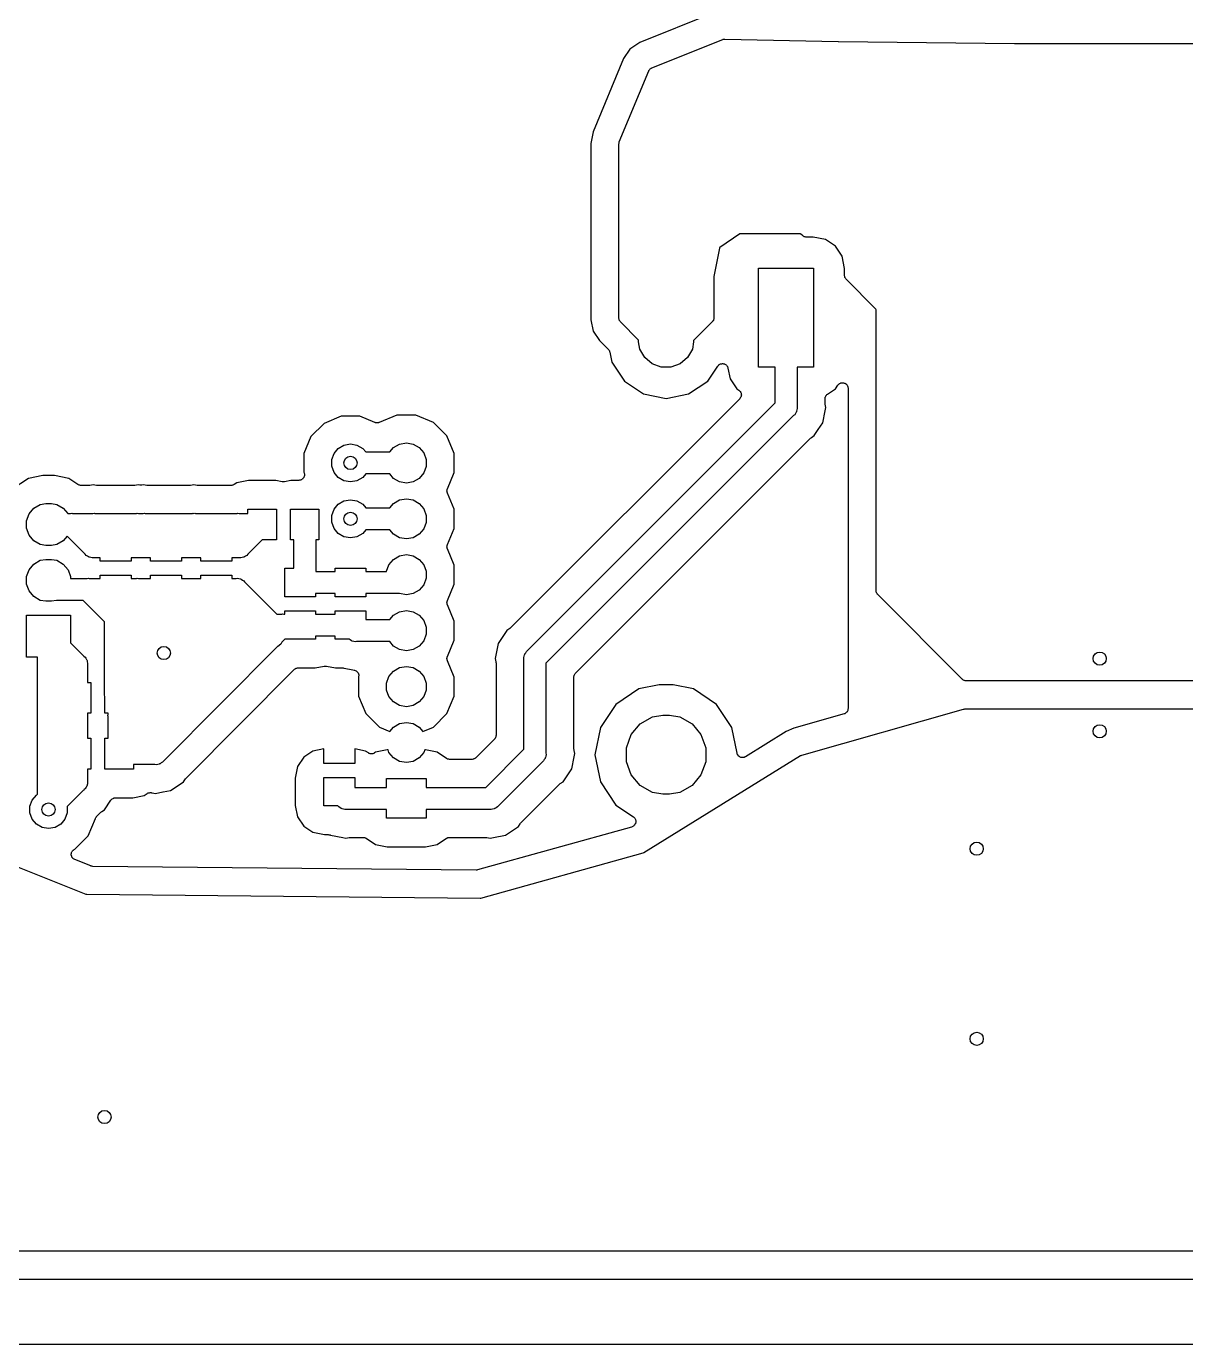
# Model space of a CAD drawing. Extents: x 50 to 248, y -151 to -36.
# Drawn here: x 142.5 to 195.2, y -151.3 to -91.4 of the extents above; entities that cross this region are included whole.
import ezdxf

# ---------------------------------------------------------------- set-up
doc = ezdxf.new("R2010")
doc.units = 0
doc.header["$MEASUREMENT"] = 0
doc.layers.add('BLACK', color=7, linetype='CONTINUOUS')

msp = doc.modelspace()

# ---------------------------------------------------------------- linework, layer by layer
at = {"layer": 'BLACK', "linetype": 'CONTINUOUS'}
for p, q in [((173.691, -90.8237), (170.366, -92.1566)), ((170.366, -92.1566), (169.92, -92.4511)), ((170.914, -93.3052), (174.139, -92.0123)), ((174.139, -92.0123), (174.146, -92.0108)), ((174.146, -92.0108), (174.152, -92.0074)), ((174.152, -92.0074), (174.189, -92.0018)), ((174.189, -92.0018), (174.225, -91.9941)), ((174.225, -91.9941), (174.232, -91.9951)), ((174.232, -91.9951), (174.239, -91.9941)), ((174.239, -91.9941), (179.388, -92.1111)), ((179.388, -92.1111), (179.39, -92.1111)), ((179.39, -92.1111), (187.387, -92.202)), ((187.387, -92.202), (187.389, -92.202)), ((187.389, -92.202), (245.069, -92.202)), ((169.92, -92.4511), (169.632, -92.8821)), ((169.632, -92.8821), (168.254, -96.2085)), ((170.781, -93.4331), (170.785, -93.4211)), ((170.785, -93.4211), (170.804, -93.3962)), ((170.804, -93.3962), (170.821, -93.3694)), ((170.821, -93.3694), (170.831, -93.3617)), ((170.831, -93.3617), (170.839, -93.3518)), ((170.839, -93.3518), (170.866, -93.335)), ((170.866, -93.335), (170.891, -93.3157)), ((170.891, -93.3157), (170.904, -93.3119)), ((170.904, -93.3119), (170.914, -93.3052)), ((169.437, -96.671), (170.774, -93.4438)), ((170.774, -93.4438), (170.781, -93.4331)), ((168.254, -96.2085), (168.148, -96.7427)), ((168.148, -96.7427), (168.148, -104.75)), ((169.418, -96.7571), (169.427, -96.7194)), ((169.419, -96.7627), (169.418, -96.7571)), ((169.418, -96.7682), (169.419, -96.7627)), ((169.418, -104.67), (169.418, -96.7682)), ((169.427, -96.7194), (169.433, -96.6813)), ((169.433, -96.6813), (169.436, -96.6765)), ((169.436, -96.6765), (169.437, -96.671)), ((174.917, -100.845), (174.011, -101.459)), ((174.918, -100.845), (174.917, -100.845)), ((174.953, -100.838), (174.918, -100.845)), ((177.648, -100.838), (174.953, -100.838)), ((177.671, -100.843), (177.648, -100.838)), ((177.691, -100.856), (177.671, -100.843)), ((177.755, -100.92), (177.691, -100.856)), ((177.764, -100.927), (177.755, -100.92)), ((177.771, -100.935), (177.764, -100.927)), ((177.8, -100.952), (177.771, -100.935)), ((177.827, -100.971), (177.8, -100.952)), ((177.838, -100.974), (177.827, -100.971)), ((177.848, -100.979), (177.838, -100.974)), ((177.881, -100.985), (177.848, -100.979)), ((177.913, -100.994), (177.881, -100.985)), ((177.924, -100.993), (177.913, -100.994)), ((177.935, -100.995), (177.924, -100.993)), ((178.241, -100.995), (177.935, -100.995)), ((178.801, -101.106), (178.241, -100.995)), ((179.255, -101.409), (178.801, -101.106)), ((173.985, -101.498), (173.738, -102.78)), ((173.994, -101.476), (173.985, -101.498)), ((174.011, -101.459), (173.994, -101.476)), ((179.558, -101.863), (179.255, -101.409)), ((175.766, -106.898), (175.766, -102.398)), ((175.766, -102.398), (178.266, -102.398)), ((178.266, -102.398), (178.266, -106.898)), ((179.669, -102.423), (179.558, -101.863)), ((173.738, -102.78), (173.736, -102.804)), ((173.736, -102.804), (173.736, -104.67)), ((179.669, -102.729), (179.669, -102.423)), ((179.671, -102.74), (179.669, -102.729)), ((179.67, -102.751), (179.671, -102.74)), ((179.679, -102.783), (179.67, -102.751)), ((179.685, -102.816), (179.679, -102.783)), ((179.69, -102.826), (179.685, -102.816)), ((179.693, -102.837), (179.69, -102.826)), ((179.712, -102.864), (179.693, -102.837)), ((179.729, -102.893), (179.712, -102.864)), ((179.737, -102.9), (179.729, -102.893)), ((179.744, -102.909), (179.737, -102.9)), ((181.084, -104.249), (179.744, -102.909)), ((168.148, -104.75), (168.249, -105.259)), ((169.42, -104.681), (169.418, -104.67)), ((169.419, -104.692), (169.42, -104.681)), ((169.428, -104.724), (169.419, -104.692)), ((169.433, -104.757), (169.428, -104.724)), ((169.439, -104.766), (169.433, -104.757)), ((169.442, -104.777), (169.439, -104.766)), ((169.461, -104.804), (169.442, -104.777)), ((169.477, -104.833), (169.461, -104.804)), ((173.693, -104.804), (173.677, -104.833)), ((173.712, -104.777), (173.693, -104.804)), ((173.715, -104.766), (173.712, -104.777)), ((173.721, -104.757), (173.715, -104.766)), ((173.726, -104.724), (173.721, -104.757)), ((173.735, -104.692), (173.726, -104.724)), ((173.736, -104.67), (173.734, -104.681)), ((173.734, -104.681), (173.735, -104.692)), ((181.097, -104.269), (181.084, -104.249)), ((181.102, -104.292), (181.097, -104.269)), ((181.102, -117.053), (181.102, -104.292)), ((168.249, -105.259), (168.538, -105.691)), ((169.486, -104.84), (169.477, -104.833)), ((169.492, -104.849), (169.486, -104.84)), ((170.316, -105.673), (169.492, -104.849)), ((173.662, -104.849), (172.816, -105.695)), ((173.668, -104.84), (173.662, -104.849)), ((173.677, -104.833), (173.668, -104.84)), ((168.538, -105.691), (168.937, -106.09)), ((170.316, -105.757), (170.316, -105.673)), ((170.373, -106.082), (170.316, -105.757)), ((172.816, -105.757), (172.759, -106.082)), ((172.816, -105.695), (172.816, -105.757)), ((168.937, -106.09), (168.955, -106.115)), ((168.955, -106.115), (168.975, -106.138)), ((168.975, -106.138), (168.98, -106.151)), ((168.98, -106.151), (168.988, -106.163)), ((168.988, -106.163), (168.996, -106.192)), ((168.996, -106.192), (169.007, -106.221)), ((169.007, -106.221), (169.097, -106.671)), ((170.594, -106.464), (170.373, -106.082)), ((170.931, -106.747), (170.594, -106.464)), ((172.538, -106.464), (172.201, -106.747)), ((172.759, -106.082), (172.538, -106.464)), ((169.097, -106.671), (169.676, -107.538)), ((171.346, -106.898), (170.931, -106.747)), ((171.786, -106.898), (171.346, -106.898)), ((172.201, -106.747), (171.786, -106.898)), ((173.456, -107.538), (173.916, -106.85)), ((173.916, -106.85), (173.939, -106.826)), ((173.939, -106.826), (173.96, -106.8)), ((173.96, -106.8), (173.969, -106.794)), ((173.969, -106.794), (173.977, -106.786)), ((173.977, -106.786), (174.007, -106.772)), ((174.007, -106.772), (174.035, -106.754)), ((174.035, -106.754), (174.046, -106.752)), ((174.046, -106.752), (174.056, -106.747)), ((174.056, -106.747), (174.089, -106.744)), ((174.089, -106.744), (174.122, -106.737)), ((174.122, -106.737), (174.133, -106.739)), ((174.133, -106.739), (174.144, -106.738)), ((174.144, -106.738), (174.176, -106.745)), ((174.176, -106.745), (174.209, -106.751)), ((174.209, -106.751), (174.219, -106.756)), ((174.219, -106.756), (174.229, -106.759)), ((174.229, -106.759), (174.257, -106.777)), ((174.257, -106.777), (174.286, -106.793)), ((174.286, -106.793), (174.293, -106.801)), ((174.293, -106.801), (174.303, -106.808)), ((174.303, -106.808), (174.322, -106.834)), ((174.322, -106.834), (174.344, -106.859)), ((174.344, -106.859), (174.348, -106.87)), ((174.348, -106.87), (174.355, -106.879)), ((174.355, -106.879), (174.364, -106.911)), ((174.364, -106.911), (174.376, -106.941)), ((174.376, -106.941), (174.474, -107.433)), ((176.516, -106.898), (175.766, -106.898)), ((176.516, -108.527), (176.516, -106.898)), ((178.266, -106.898), (177.516, -106.898)), ((177.516, -106.898), (177.516, -108.712)), ((169.676, -107.538), (170.543, -108.117)), ((172.589, -108.117), (173.456, -107.538)), ((174.474, -107.433), (174.777, -107.887)), ((179.255, -107.887), (179.367, -107.719)), ((179.367, -107.719), (179.376, -107.709)), ((179.376, -107.709), (179.383, -107.697)), ((179.383, -107.697), (179.407, -107.678)), ((179.407, -107.678), (179.428, -107.656)), ((179.428, -107.656), (179.44, -107.649)), ((179.44, -107.649), (179.451, -107.64)), ((179.451, -107.64), (179.48, -107.63)), ((179.48, -107.63), (179.507, -107.617)), ((179.507, -107.617), (179.521, -107.615)), ((179.521, -107.615), (179.534, -107.61)), ((179.534, -107.61), (179.564, -107.61)), ((179.564, -107.61), (179.595, -107.607)), ((179.595, -107.607), (179.608, -107.61)), ((179.608, -107.61), (179.622, -107.61)), ((179.622, -107.61), (179.651, -107.621)), ((179.651, -107.621), (179.68, -107.628)), ((179.68, -107.628), (179.692, -107.636)), ((179.692, -107.636), (179.705, -107.64)), ((179.705, -107.64), (179.728, -107.66)), ((179.728, -107.66), (179.754, -107.677)), ((179.754, -107.677), (179.762, -107.688)), ((179.762, -107.688), (179.773, -107.697)), ((179.773, -107.697), (179.788, -107.724)), ((179.788, -107.724), (179.806, -107.748)), ((179.806, -107.748), (179.81, -107.762)), ((179.81, -107.762), (179.817, -107.774)), ((179.817, -107.774), (179.822, -107.804)), ((174.908, -108.339), (164.497, -118.749)), ((170.543, -108.117), (171.566, -108.321)), ((171.566, -108.321), (172.589, -108.117)), ((174.777, -107.887), (174.869, -107.948)), ((174.869, -107.948), (174.871, -107.95)), ((174.871, -107.95), (174.874, -107.952)), ((174.874, -107.952), (174.903, -107.981)), ((174.903, -107.981), (174.933, -108.009)), ((174.909, -108.337), (174.908, -108.339)), ((174.912, -108.335), (174.909, -108.337)), ((174.935, -108.301), (174.912, -108.335)), ((174.933, -108.009), (174.934, -108.012)), ((174.934, -108.012), (174.936, -108.014)), ((174.958, -108.267), (174.935, -108.301)), ((174.936, -108.014), (174.954, -108.051)), ((174.954, -108.051), (174.972, -108.088)), ((174.959, -108.264), (174.958, -108.267)), ((174.961, -108.262), (174.959, -108.264)), ((174.97, -108.222), (174.961, -108.262)), ((174.981, -108.182), (174.97, -108.222)), ((174.972, -108.088), (174.972, -108.091)), ((174.972, -108.091), (174.973, -108.094)), ((174.973, -108.094), (174.977, -108.135)), ((174.977, -108.135), (174.982, -108.176)), ((174.982, -108.176), (174.981, -108.179)), ((174.981, -108.179), (174.981, -108.182)), ((178.786, -108.336), (178.792, -108.301)), ((178.786, -108.535), (178.786, -108.336)), ((178.792, -108.301), (178.796, -108.265)), ((178.796, -108.265), (178.8, -108.257)), ((178.8, -108.257), (178.801, -108.249)), ((178.801, -108.249), (178.819, -108.218)), ((178.819, -108.218), (178.835, -108.186)), ((178.835, -108.186), (178.841, -108.18)), ((178.841, -108.18), (178.845, -108.173)), ((178.845, -108.173), (178.873, -108.15)), ((178.873, -108.15), (178.899, -108.125)), ((178.899, -108.125), (179.255, -107.887)), ((179.822, -107.804), (179.83, -107.833)), ((179.83, -107.833), (179.83, -107.847)), ((179.83, -107.847), (179.832, -107.86)), ((179.832, -107.86), (179.832, -122.413)), ((165.27, -119.773), (176.516, -108.527)), ((177.476, -108.949), (177.438, -109.003)), ((177.482, -108.927), (177.476, -108.949)), ((177.493, -108.908), (177.482, -108.927)), ((177.505, -108.842), (177.493, -108.908)), ((177.522, -108.778), (177.505, -108.842)), ((177.516, -108.712), (177.522, -108.778)), ((178.683, -109.425), (178.791, -108.884)), ((178.79, -108.559), (178.786, -108.535)), ((178.791, -108.584), (178.79, -108.559)), ((178.821, -108.734), (178.791, -108.584)), ((178.791, -108.884), (178.821, -108.734)), ((178.791, -108.884), (178.791, -108.884)), ((178.791, -108.884), (178.791, -108.884)), ((156.025, -109.455), (155.429, -110.051)), ((156.804, -109.132), (156.025, -109.455)), ((157.648, -109.132), (156.804, -109.132)), ((158.333, -109.416), (157.648, -109.132)), ((158.344, -109.418), (158.333, -109.416)), ((158.354, -109.424), (158.344, -109.418)), ((158.387, -109.428), (158.354, -109.424)), ((158.42, -109.435), (158.387, -109.428)), ((158.431, -109.434), (158.42, -109.435)), ((158.442, -109.435), (158.431, -109.434)), ((158.474, -109.428), (158.442, -109.435)), ((158.507, -109.424), (158.474, -109.428)), ((158.517, -109.418), (158.507, -109.424)), ((158.528, -109.416), (158.517, -109.418)), ((159.334, -109.082), (158.528, -109.416)), ((160.198, -109.082), (159.334, -109.082)), ((160.995, -109.412), (160.198, -109.082)), ((161.606, -110.023), (160.995, -109.412)), ((177.354, -109.103), (166.108, -120.349)), ((177.405, -109.06), (177.354, -109.103)), ((177.438, -109.003), (177.405, -109.06)), ((178.474, -109.738), (178.683, -109.425)), ((155.429, -110.051), (155.106, -110.83)), ((161.936, -110.82), (161.606, -110.023)), ((167.452, -120.801), (178.127, -110.127)), ((178.127, -110.127), (178.147, -110.112)), ((178.147, -110.112), (178.165, -110.095)), ((178.165, -110.095), (178.292, -110.01)), ((178.292, -110.01), (178.474, -109.738)), ((156.479, -110.82), (156.671, -110.591)), ((156.671, -110.591), (156.931, -110.441)), ((156.931, -110.441), (157.226, -110.389)), ((157.226, -110.389), (157.521, -110.441)), ((157.521, -110.441), (157.781, -110.591)), ((157.781, -110.591), (157.916, -110.752)), ((157.916, -110.752), (159.011, -110.752)), ((159.011, -110.752), (159.179, -110.552)), ((159.179, -110.552), (159.453, -110.393)), ((159.453, -110.393), (159.766, -110.338)), ((159.766, -110.338), (160.079, -110.393)), ((160.079, -110.393), (160.353, -110.552)), ((160.353, -110.552), (160.557, -110.795)), ((160.557, -110.795), (160.666, -111.093)), ((155.106, -110.83), (155.106, -111.674)), ((156.376, -111.102), (156.479, -110.82)), ((156.376, -111.402), (156.376, -111.102)), ((160.666, -111.093), (160.666, -111.411)), ((161.936, -111.684), (161.936, -110.82)), ((142.595, -111.952), (141.86, -112.444)), ((143.244, -111.823), (142.595, -111.952)), ((143.776, -111.823), (143.244, -111.823)), ((144.425, -111.952), (143.776, -111.823)), ((144.845, -112.233), (144.425, -111.952)), ((155.029, -111.995), (155.017, -112.006)), ((155.043, -111.987), (155.029, -111.995)), ((155.061, -111.965), (155.043, -111.987)), ((155.082, -111.947), (155.061, -111.965)), ((155.089, -111.932), (155.082, -111.947)), ((155.1, -111.919), (155.089, -111.932)), ((155.11, -111.893), (155.1, -111.919)), ((155.106, -111.674), (155.115, -111.695)), ((155.122, -111.869), (155.11, -111.893)), ((155.115, -111.695), (155.121, -111.722)), ((155.121, -111.722), (155.13, -111.748)), ((155.125, -111.852), (155.122, -111.869)), ((155.13, -111.836), (155.125, -111.852)), ((155.13, -111.748), (155.13, -111.765)), ((155.13, -111.765), (155.134, -111.781)), ((155.134, -111.781), (155.13, -111.809)), ((155.13, -111.809), (155.13, -111.836)), ((156.479, -111.684), (156.376, -111.402)), ((156.671, -111.913), (156.479, -111.684)), ((156.931, -112.063), (156.671, -111.913)), ((157.781, -111.913), (157.521, -112.063)), ((157.916, -111.752), (157.781, -111.913)), ((159.011, -111.752), (157.916, -111.752)), ((159.179, -111.952), (159.011, -111.752)), ((159.453, -112.111), (159.179, -111.952)), ((160.353, -111.952), (160.079, -112.111)), ((160.557, -111.709), (160.353, -111.952)), ((160.666, -111.411), (160.557, -111.709)), ((161.629, -112.425), (161.936, -111.684)), ((144.873, -112.245), (144.845, -112.233)), ((144.899, -112.261), (144.873, -112.245)), ((144.913, -112.263), (144.899, -112.261)), ((144.926, -112.269), (144.913, -112.263)), ((144.956, -112.271), (144.926, -112.269)), ((144.986, -112.276), (144.956, -112.271)), ((145.343, -112.276), (144.986, -112.276)), ((145.367, -112.272), (145.343, -112.276)), ((145.392, -112.271), (145.367, -112.272)), ((145.542, -112.241), (145.392, -112.271)), ((145.692, -112.271), (145.542, -112.241)), ((145.717, -112.272), (145.692, -112.271)), ((145.741, -112.276), (145.717, -112.272)), ((147.375, -112.276), (145.741, -112.276)), ((147.399, -112.272), (147.375, -112.276)), ((147.424, -112.271), (147.399, -112.272)), ((147.574, -112.241), (147.424, -112.271)), ((147.651, -112.257), (147.574, -112.241)), ((147.657, -112.257), (147.651, -112.257)), ((147.662, -112.259), (147.657, -112.257)), ((147.701, -112.258), (147.662, -112.259)), ((147.74, -112.259), (147.701, -112.258)), ((147.745, -112.257), (147.74, -112.259)), ((147.751, -112.257), (147.745, -112.257)), ((147.828, -112.241), (147.751, -112.257)), ((147.978, -112.271), (147.828, -112.241)), ((148.003, -112.272), (147.978, -112.271)), ((148.027, -112.276), (148.003, -112.272)), ((149.915, -112.276), (148.027, -112.276)), ((149.939, -112.272), (149.915, -112.276)), ((149.964, -112.271), (149.939, -112.272)), ((150.114, -112.241), (149.964, -112.271)), ((150.264, -112.271), (150.114, -112.241)), ((150.289, -112.272), (150.264, -112.271)), ((150.313, -112.276), (150.289, -112.272)), ((151.801, -112.276), (150.313, -112.276)), ((151.831, -112.271), (151.801, -112.276)), ((151.862, -112.269), (151.831, -112.271)), ((151.875, -112.263), (151.862, -112.269)), ((151.888, -112.261), (151.875, -112.263)), ((151.915, -112.245), (151.888, -112.261)), ((151.942, -112.233), (151.915, -112.245)), ((152.067, -112.15), (151.942, -112.233)), ((152.588, -112.046), (152.067, -112.15)), ((153.833, -112.046), (152.588, -112.046)), ((154.128, -112.105), (153.833, -112.046)), ((154.134, -112.105), (154.128, -112.105)), ((154.139, -112.107), (154.134, -112.105)), ((154.178, -112.106), (154.139, -112.107)), ((154.217, -112.107), (154.178, -112.106)), ((154.222, -112.105), (154.217, -112.107)), ((154.228, -112.105), (154.222, -112.105)), ((154.523, -112.046), (154.228, -112.105)), ((154.88, -112.046), (154.523, -112.046)), ((154.907, -112.041), (154.88, -112.046)), ((154.935, -112.04), (154.907, -112.041)), ((154.951, -112.034), (154.935, -112.04)), ((154.967, -112.031), (154.951, -112.034)), ((154.991, -112.017), (154.967, -112.031)), ((155.017, -112.006), (154.991, -112.017)), ((157.226, -112.115), (156.931, -112.063)), ((157.521, -112.063), (157.226, -112.115)), ((159.766, -112.166), (159.453, -112.111)), ((160.079, -112.111), (159.766, -112.166)), ((161.61, -112.511), (161.617, -112.479)), ((161.611, -112.522), (161.61, -112.511)), ((161.61, -112.533), (161.611, -112.522)), ((161.617, -112.565), (161.61, -112.533)), ((161.617, -112.479), (161.621, -112.446)), ((161.621, -112.598), (161.617, -112.565)), ((161.621, -112.446), (161.627, -112.436)), ((161.627, -112.436), (161.629, -112.425)), ((142.841, -113.305), (143.132, -113.137)), ((143.132, -113.137), (143.379, -113.093)), ((143.379, -113.093), (143.641, -113.093)), ((143.641, -113.093), (143.888, -113.137)), ((143.888, -113.137), (144.179, -113.305)), ((156.479, -113.36), (156.671, -113.131)), ((156.671, -113.131), (156.931, -112.981)), ((156.931, -112.981), (157.226, -112.929)), ((157.226, -112.929), (157.521, -112.981)), ((157.521, -112.981), (157.781, -113.131)), ((157.781, -113.131), (157.916, -113.292)), ((159.011, -113.292), (159.179, -113.092)), ((159.179, -113.092), (159.453, -112.933)), ((159.453, -112.933), (159.766, -112.878)), ((159.766, -112.878), (160.079, -112.933)), ((160.079, -112.933), (160.353, -113.092)), ((160.353, -113.092), (160.557, -113.335)), ((161.627, -112.608), (161.621, -112.598)), ((161.629, -112.619), (161.627, -112.608)), ((161.936, -113.36), (161.629, -112.619)), ((142.51, -113.878), (142.625, -113.562)), ((142.625, -113.562), (142.841, -113.305)), ((144.179, -113.305), (144.381, -113.546)), ((144.381, -113.546), (144.504, -113.546)), ((144.504, -113.546), (144.57, -113.54)), ((144.57, -113.54), (144.592, -113.546)), ((144.592, -113.546), (145.52, -113.546)), ((145.52, -113.546), (145.586, -113.54)), ((145.586, -113.54), (145.608, -113.546)), ((145.608, -113.546), (147.508, -113.546)), ((147.508, -113.546), (147.53, -113.54)), ((147.53, -113.54), (147.596, -113.546)), ((147.596, -113.546), (147.806, -113.546)), ((147.806, -113.546), (147.872, -113.54)), ((147.872, -113.54), (147.894, -113.546)), ((147.894, -113.546), (150.048, -113.546)), ((150.048, -113.546), (150.07, -113.54)), ((150.07, -113.54), (150.114, -113.544)), ((150.114, -113.544), (150.158, -113.54)), ((150.158, -113.54), (150.18, -113.546)), ((150.18, -113.546), (152.08, -113.546)), ((152.08, -113.546), (152.102, -113.54)), ((152.102, -113.54), (152.168, -113.546)), ((152.168, -113.546), (152.563, -113.546)), ((152.563, -113.546), (152.563, -113.346)), ((152.563, -113.346), (153.858, -113.346)), ((153.858, -113.346), (153.858, -114.746)), ((154.498, -114.746), (154.498, -113.346)), ((154.498, -113.346), (155.793, -113.346)), ((155.793, -113.346), (155.793, -114.746)), ((156.376, -113.642), (156.479, -113.36)), ((156.376, -113.942), (156.376, -113.642)), ((157.916, -113.292), (159.011, -113.292)), ((160.557, -113.335), (160.666, -113.633)), ((160.666, -113.633), (160.666, -113.951)), ((161.936, -114.224), (161.936, -113.36)), ((142.51, -114.214), (142.51, -113.878)), ((142.625, -114.53), (142.51, -114.214)), ((156.479, -114.224), (156.376, -113.942)), ((156.671, -114.453), (156.479, -114.224)), ((157.916, -114.292), (157.781, -114.453)), ((159.011, -114.292), (157.916, -114.292)), ((159.179, -114.492), (159.011, -114.292)), ((160.557, -114.249), (160.353, -114.492)), ((160.666, -113.951), (160.557, -114.249)), ((161.629, -114.965), (161.936, -114.224)), ((142.841, -114.787), (142.625, -114.53)), ((143.132, -114.955), (142.841, -114.787)), ((143.379, -114.998), (143.132, -114.955)), ((143.888, -114.955), (143.641, -114.998)), ((144.179, -114.787), (143.888, -114.955)), ((144.353, -114.58), (144.179, -114.787)), ((145.173, -115.4), (144.353, -114.58)), ((153.218, -114.746), (152.563, -115.4)), ((153.858, -114.746), (153.218, -114.746)), ((154.645, -114.746), (154.498, -114.746)), ((154.646, -116.035), (154.645, -114.746)), ((155.793, -114.746), (155.645, -114.746)), ((155.645, -114.746), (155.645, -116.183)), ((156.931, -114.603), (156.671, -114.453)), ((157.226, -114.655), (156.931, -114.603)), ((157.521, -114.603), (157.226, -114.655)), ((157.781, -114.453), (157.521, -114.603)), ((159.453, -114.651), (159.179, -114.492)), ((159.766, -114.706), (159.453, -114.651)), ((160.079, -114.651), (159.766, -114.706)), ((160.353, -114.492), (160.079, -114.651)), ((161.617, -115.019), (161.621, -114.986)), ((161.621, -114.986), (161.627, -114.976)), ((161.627, -114.976), (161.629, -114.965)), ((143.641, -114.998), (143.379, -114.998)), ((145.216, -115.451), (145.173, -115.4)), ((145.273, -115.484), (145.216, -115.451)), ((145.327, -115.522), (145.273, -115.484)), ((145.349, -115.528), (145.327, -115.522)), ((145.368, -115.539), (145.349, -115.528)), ((145.434, -115.551), (145.368, -115.539)), ((145.498, -115.568), (145.434, -115.551)), ((145.564, -115.562), (145.498, -115.568)), ((145.858, -115.562), (145.564, -115.562)), ((145.858, -115.709), (145.858, -115.562)), ((148.144, -115.562), (147.258, -115.562)), ((147.258, -115.562), (147.258, -115.709)), ((148.144, -115.709), (148.144, -115.562)), ((150.43, -115.562), (149.544, -115.562)), ((149.544, -115.562), (149.544, -115.709)), ((150.43, -115.709), (150.43, -115.562)), ((152.173, -115.562), (151.83, -115.562)), ((151.83, -115.562), (151.83, -115.709)), ((152.239, -115.568), (152.173, -115.562)), ((152.303, -115.551), (152.239, -115.568)), ((152.368, -115.539), (152.303, -115.551)), ((152.387, -115.528), (152.368, -115.539)), ((152.409, -115.522), (152.387, -115.528)), ((152.463, -115.484), (152.409, -115.522)), ((152.521, -115.451), (152.463, -115.484)), ((152.563, -115.4), (152.521, -115.451)), ((159.179, -115.632), (159.453, -115.473)), ((159.453, -115.473), (159.766, -115.418)), ((159.766, -115.418), (160.079, -115.473)), ((160.079, -115.473), (160.353, -115.632)), ((161.61, -115.051), (161.617, -115.019)), ((161.611, -115.062), (161.61, -115.051)), ((161.61, -115.073), (161.611, -115.062)), ((161.617, -115.105), (161.61, -115.073)), ((161.621, -115.138), (161.617, -115.105)), ((161.627, -115.148), (161.621, -115.138)), ((161.629, -115.159), (161.627, -115.148)), ((161.936, -115.9), (161.629, -115.159)), ((142.51, -116.418), (142.625, -116.102)), ((142.625, -116.102), (142.841, -115.845)), ((142.841, -115.845), (143.132, -115.677)), ((143.132, -115.677), (143.379, -115.633)), ((143.379, -115.633), (143.641, -115.633)), ((143.641, -115.633), (143.888, -115.677)), ((143.888, -115.677), (144.179, -115.845)), ((144.179, -115.845), (144.395, -116.102)), ((144.395, -116.102), (144.51, -116.418)), ((147.258, -115.709), (145.858, -115.709)), ((149.544, -115.709), (148.144, -115.709)), ((151.83, -115.709), (150.43, -115.709)), ((154.24, -117.331), (154.24, -116.035)), ((154.24, -116.035), (154.646, -116.035)), ((155.645, -116.183), (156.526, -116.183)), ((156.526, -116.183), (156.526, -116.035)), ((156.526, -116.035), (157.926, -116.035)), ((157.926, -116.035), (157.926, -116.183)), ((157.926, -116.183), (158.866, -116.183)), ((158.866, -116.173), (158.975, -115.875)), ((158.866, -116.183), (158.866, -116.173)), ((158.975, -115.875), (159.179, -115.632)), ((160.353, -115.632), (160.557, -115.875)), ((160.557, -115.875), (160.666, -116.173)), ((160.666, -116.173), (160.666, -116.491)), ((161.936, -116.764), (161.936, -115.9)), ((142.51, -116.754), (142.51, -116.418)), ((142.625, -117.07), (142.51, -116.754)), ((144.51, -116.418), (144.51, -116.497)), ((144.51, -116.497), (145.266, -116.497)), ((145.266, -116.497), (145.332, -116.491)), ((145.332, -116.491), (145.354, -116.497)), ((145.354, -116.497), (145.858, -116.497)), ((145.858, -116.497), (145.858, -116.349)), ((145.858, -116.349), (147.258, -116.349)), ((147.258, -116.349), (147.258, -116.497)), ((147.258, -116.497), (147.508, -116.497)), ((147.508, -116.497), (147.53, -116.491)), ((147.53, -116.491), (147.596, -116.497)), ((147.596, -116.497), (148.144, -116.497)), ((148.144, -116.349), (149.544, -116.349)), ((148.144, -116.497), (148.144, -116.349)), ((149.544, -116.349), (149.544, -116.497)), ((149.544, -116.497), (150.43, -116.497)), ((150.43, -116.497), (150.43, -116.349)), ((150.43, -116.349), (151.83, -116.349)), ((151.83, -116.349), (151.83, -116.497)), ((151.83, -116.497), (152.027, -116.497)), ((152.027, -116.497), (152.093, -116.491)), ((152.093, -116.491), (152.157, -116.508)), ((152.157, -116.508), (152.223, -116.52)), ((152.223, -116.52), (152.242, -116.531)), ((152.242, -116.531), (152.264, -116.537)), ((152.264, -116.537), (152.318, -116.575)), ((152.318, -116.575), (152.375, -116.608)), ((152.375, -116.608), (152.418, -116.659)), ((152.418, -116.659), (153.877, -118.118)), ((160.666, -116.491), (160.557, -116.789)), ((161.629, -117.505), (161.936, -116.764)), ((142.841, -117.327), (142.625, -117.07)), ((143.132, -117.495), (142.841, -117.327)), ((155.64, -117.331), (154.24, -117.331)), ((156.526, -117.183), (155.64, -117.183)), ((155.64, -117.183), (155.64, -117.331)), ((156.526, -117.331), (156.526, -117.183)), ((157.926, -117.331), (156.526, -117.331)), ((159.393, -117.183), (157.926, -117.183)), ((157.926, -117.183), (157.926, -117.331)), ((159.448, -117.188), (159.393, -117.183)), ((159.453, -117.191), (159.448, -117.188)), ((159.766, -117.246), (159.453, -117.191)), ((160.079, -117.191), (159.766, -117.246)), ((160.353, -117.032), (160.079, -117.191)), ((160.557, -116.789), (160.353, -117.032)), ((181.104, -117.064), (181.102, -117.053)), ((181.103, -117.075), (181.104, -117.064)), ((181.112, -117.107), (181.103, -117.075)), ((181.117, -117.14), (181.112, -117.107)), ((181.123, -117.149), (181.117, -117.14)), ((181.126, -117.16), (181.123, -117.149)), ((181.145, -117.187), (181.126, -117.16)), ((181.161, -117.216), (181.145, -117.187)), ((181.17, -117.223), (181.161, -117.216)), ((181.176, -117.232), (181.17, -117.223)), ((185.028, -121.084), (181.176, -117.232)), ((143.379, -117.538), (143.132, -117.495)), ((143.641, -117.538), (143.379, -117.538)), ((143.864, -117.499), (143.641, -117.538)), ((143.877, -117.503), (143.864, -117.499)), ((143.943, -117.497), (143.877, -117.503)), ((145.081, -117.497), (143.943, -117.497)), ((146.058, -118.474), (145.081, -117.497)), ((154.24, -118.118), (154.24, -117.971)), ((154.24, -117.971), (155.64, -117.971)), ((155.64, -117.971), (155.64, -118.118)), ((156.526, -118.118), (156.526, -117.971)), ((156.526, -117.971), (157.926, -117.971)), ((157.926, -117.971), (157.926, -118.372)), ((159.453, -118.013), (159.766, -117.958)), ((159.766, -117.958), (160.079, -118.013)), ((161.61, -117.591), (161.617, -117.559)), ((161.611, -117.602), (161.61, -117.591)), ((161.61, -117.613), (161.611, -117.602)), ((161.617, -117.645), (161.61, -117.613)), ((161.617, -117.559), (161.621, -117.526)), ((161.621, -117.678), (161.617, -117.645)), ((161.621, -117.526), (161.627, -117.516)), ((161.627, -117.688), (161.621, -117.678)), ((161.627, -117.516), (161.629, -117.505)), ((161.629, -117.699), (161.627, -117.688)), ((161.936, -118.44), (161.629, -117.699)), ((142.51, -120.078), (142.51, -118.173)), ((142.51, -118.173), (144.51, -118.173)), ((144.51, -118.173), (144.51, -119.419)), ((146.058, -118.947), (146.058, -118.474)), ((153.877, -118.118), (154.112, -118.118)), ((154.112, -118.118), (154.133, -118.112)), ((154.133, -118.112), (154.133, -118.112)), ((154.133, -118.112), (154.134, -118.112)), ((154.134, -118.112), (154.2, -118.118)), ((154.2, -118.118), (154.24, -118.118)), ((155.64, -118.118), (156.526, -118.118)), ((157.926, -118.372), (159.011, -118.372)), ((159.011, -118.372), (159.179, -118.172)), ((159.179, -118.172), (159.453, -118.013)), ((160.079, -118.013), (160.353, -118.172)), ((160.353, -118.172), (160.557, -118.415)), ((160.557, -118.415), (160.666, -118.713)), ((161.936, -119.304), (161.936, -118.44)), ((146.052, -119.013), (146.058, -118.947)), ((146.058, -119.035), (146.052, -119.013)), ((146.058, -121.741), (146.058, -119.035)), ((156.526, -119.118), (155.64, -119.118)), ((155.64, -119.118), (155.64, -119.265)), ((156.526, -119.265), (156.526, -119.118)), ((160.666, -119.031), (160.557, -119.329)), ((160.666, -118.713), (160.666, -119.031)), ((164.332, -118.866), (163.941, -119.451)), ((164.459, -118.781), (164.332, -118.866)), ((164.477, -118.764), (164.459, -118.781)), ((164.497, -118.749), (164.477, -118.764)), ((144.51, -119.419), (145.118, -120.027)), ((153.908, -119.598), (148.732, -124.798)), ((153.924, -119.592), (153.908, -119.598)), ((154.059, -119.479), (153.924, -119.592)), ((154.104, -119.401), (154.059, -119.479)), ((154.24, -119.264), (154.104, -119.401)), ((154.24, -119.265), (154.24, -119.264)), ((155.64, -119.265), (154.24, -119.265)), ((157.162, -119.265), (156.526, -119.265)), ((157.211, -119.294), (157.162, -119.265)), ((157.265, -119.332), (157.211, -119.294)), ((157.287, -119.338), (157.265, -119.332)), ((157.306, -119.349), (157.287, -119.338)), ((157.372, -119.361), (157.306, -119.349)), ((157.436, -119.378), (157.372, -119.361)), ((157.502, -119.372), (157.436, -119.378)), ((159.011, -119.372), (157.502, -119.372)), ((159.179, -119.572), (159.011, -119.372)), ((159.453, -119.731), (159.179, -119.572)), ((159.766, -119.786), (159.453, -119.731)), ((160.079, -119.731), (159.766, -119.786)), ((160.353, -119.572), (160.079, -119.731)), ((160.557, -119.329), (160.353, -119.572)), ((161.629, -120.045), (161.936, -119.304)), ((163.941, -119.451), (163.833, -119.992)), ((165.219, -119.816), (165.27, -119.773)), ((143.01, -120.078), (142.51, -120.078)), ((143.004, -120.186), (143.01, -120.12)), ((143.01, -120.208), (143.004, -120.186)), ((143.01, -120.12), (143.01, -120.078)), ((143.01, -123.102), (143.01, -120.208)), ((145.118, -120.027), (145.169, -120.07)), ((145.169, -120.07), (145.202, -120.127)), ((145.202, -120.127), (145.24, -120.181)), ((145.24, -120.181), (145.246, -120.203)), ((145.246, -120.203), (145.257, -120.222)), ((145.257, -120.222), (145.269, -120.288)), ((145.269, -120.288), (145.286, -120.352)), ((145.286, -120.352), (145.28, -120.418)), ((161.61, -120.131), (161.617, -120.099)), ((161.611, -120.142), (161.61, -120.131)), ((161.61, -120.153), (161.611, -120.142)), ((161.617, -120.185), (161.61, -120.153)), ((161.617, -120.099), (161.621, -120.066)), ((161.621, -120.218), (161.617, -120.185)), ((161.621, -120.066), (161.627, -120.056)), ((161.627, -120.228), (161.621, -120.218)), ((161.627, -120.056), (161.629, -120.045)), ((161.629, -120.239), (161.627, -120.228)), ((161.936, -120.98), (161.629, -120.239)), ((163.833, -119.992), (163.803, -120.142)), ((163.803, -120.142), (163.833, -120.292)), ((163.833, -119.992), (163.833, -119.992)), ((163.833, -120.292), (163.834, -120.317)), ((163.834, -120.317), (163.838, -120.341)), ((163.838, -120.341), (163.838, -123.622)), ((165.102, -120.098), (165.119, -120.034)), ((165.108, -120.164), (165.102, -120.098)), ((165.108, -124.253), (165.108, -120.164)), ((165.119, -120.034), (165.131, -119.968)), ((165.131, -119.968), (165.142, -119.949)), ((165.142, -119.949), (165.148, -119.927)), ((165.148, -119.927), (165.186, -119.873)), ((165.186, -119.873), (165.219, -119.816)), ((166.108, -120.349), (166.108, -124.438)), ((145.28, -120.418), (145.28, -121.22)), ((149.756, -125.569), (154.662, -120.64)), ((154.662, -120.64), (154.672, -120.634)), ((154.672, -120.634), (154.679, -120.625)), ((154.679, -120.625), (154.708, -120.608)), ((154.708, -120.608), (154.735, -120.589)), ((154.735, -120.589), (154.746, -120.586)), ((154.746, -120.586), (154.756, -120.581)), ((154.756, -120.581), (154.788, -120.575)), ((154.788, -120.575), (154.82, -120.566)), ((154.82, -120.566), (154.831, -120.567)), ((154.831, -120.567), (154.843, -120.565)), ((154.843, -120.565), (155.615, -120.565)), ((155.615, -120.565), (156.033, -120.482)), ((156.033, -120.482), (156.039, -120.482)), ((156.039, -120.482), (156.044, -120.48)), ((156.044, -120.48), (156.083, -120.481)), ((156.083, -120.481), (156.122, -120.48)), ((156.122, -120.48), (156.127, -120.482)), ((156.127, -120.482), (156.133, -120.482)), ((156.133, -120.482), (156.551, -120.565)), ((156.551, -120.565), (156.895, -120.565)), ((156.895, -120.565), (156.92, -120.57)), ((156.92, -120.57), (156.945, -120.57)), ((156.945, -120.57), (157.33, -120.647)), ((157.33, -120.647), (157.33, -120.647)), ((157.33, -120.647), (157.4, -120.661)), ((157.4, -120.661), (157.402, -120.662)), ((157.402, -120.662), (157.405, -120.662)), ((157.405, -120.662), (157.443, -120.678)), ((157.443, -120.678), (157.482, -120.693)), ((157.482, -120.693), (157.484, -120.695)), ((157.484, -120.695), (157.487, -120.696)), ((157.487, -120.696), (157.517, -120.724)), ((157.517, -120.724), (157.548, -120.751)), ((157.548, -120.751), (157.55, -120.753)), ((157.55, -120.753), (157.552, -120.755)), ((157.552, -120.755), (157.571, -120.792)), ((157.571, -120.792), (157.591, -120.828)), ((157.591, -120.828), (157.591, -120.831)), ((157.591, -120.831), (157.593, -120.833)), ((157.593, -120.833), (157.598, -120.874)), ((157.604, -120.921), (157.596, -120.957)), ((157.596, -120.957), (157.596, -121.844)), ((157.598, -120.874), (157.604, -120.915)), ((157.604, -120.915), (157.604, -120.918)), ((157.604, -120.918), (157.604, -120.921)), ((158.866, -121.253), (158.975, -120.955)), ((158.975, -120.955), (159.179, -120.712)), ((159.179, -120.712), (159.453, -120.553)), ((159.453, -120.553), (159.766, -120.498)), ((159.766, -120.498), (160.079, -120.553)), ((160.079, -120.553), (160.353, -120.712)), ((160.353, -120.712), (160.557, -120.955)), ((160.557, -120.955), (160.666, -121.253)), ((167.378, -120.98), (167.38, -120.969)), ((167.379, -120.958), (167.388, -120.926)), ((167.38, -120.969), (167.379, -120.958)), ((167.388, -120.926), (167.393, -120.893)), ((167.393, -120.893), (167.399, -120.884)), ((167.399, -120.884), (167.402, -120.873)), ((167.402, -120.873), (167.421, -120.846)), ((167.421, -120.846), (167.437, -120.817)), ((167.437, -120.817), (167.446, -120.81)), ((167.446, -120.81), (167.452, -120.801)), ((145.28, -121.22), (145.427, -121.22)), ((145.427, -121.22), (145.427, -122.62)), ((158.866, -121.571), (158.866, -121.253)), ((158.975, -121.869), (158.866, -121.571)), ((160.666, -121.571), (160.557, -121.869)), ((160.666, -121.253), (160.666, -121.571)), ((161.936, -121.844), (161.936, -120.98)), ((167.378, -124.261), (167.378, -120.98)), ((170.329, -121.52), (169.279, -122.221)), ((171.254, -121.336), (170.329, -121.52)), ((171.878, -121.336), (171.254, -121.336)), ((172.803, -121.52), (171.878, -121.336)), ((173.853, -122.221), (172.803, -121.52)), ((185.037, -121.09), (185.028, -121.084)), ((185.044, -121.099), (185.037, -121.09)), ((185.073, -121.115), (185.044, -121.099)), ((185.1, -121.134), (185.073, -121.115)), ((185.111, -121.137), (185.1, -121.134)), ((185.12, -121.143), (185.111, -121.137)), ((185.153, -121.148), (185.12, -121.143)), ((185.185, -121.157), (185.153, -121.148)), ((185.196, -121.156), (185.185, -121.157)), ((185.207, -121.158), (185.196, -121.156)), ((245.069, -121.158), (185.207, -121.158)), ((146.052, -121.807), (146.058, -121.741)), ((146.067, -121.864), (146.052, -121.807)), ((146.067, -122.62), (146.067, -121.864)), ((157.596, -121.844), (157.926, -122.641)), ((159.179, -122.112), (158.975, -121.869)), ((159.453, -122.271), (159.179, -122.112)), ((160.353, -122.112), (160.079, -122.271)), ((160.557, -121.869), (160.353, -122.112)), ((161.606, -122.641), (161.936, -121.844)), ((145.427, -122.62), (145.28, -122.62)), ((145.28, -122.62), (145.28, -123.76)), ((146.215, -122.62), (146.067, -122.62)), ((146.209, -122.716), (146.215, -122.694)), ((146.215, -122.782), (146.209, -122.716)), ((146.215, -122.694), (146.215, -122.62)), ((157.926, -122.641), (158.537, -123.252)), ((159.766, -122.326), (159.453, -122.271)), ((160.079, -122.271), (159.766, -122.326)), ((160.995, -123.252), (161.606, -122.641)), ((169.279, -122.221), (168.578, -123.271)), ((170.941, -122.79), (171.409, -122.708)), ((171.409, -122.708), (171.723, -122.708)), ((171.723, -122.708), (172.191, -122.79)), ((174.554, -123.271), (173.853, -122.221)), ((179.647, -122.658), (177.369, -123.305)), ((177.734, -124.522), (185.068, -122.438)), ((179.676, -122.644), (179.647, -122.658)), ((179.705, -122.633), (179.676, -122.644)), ((179.715, -122.625), (179.705, -122.633)), ((179.727, -122.619), (179.715, -122.625)), ((179.749, -122.597), (179.727, -122.619)), ((179.773, -122.577), (179.749, -122.597)), ((179.779, -122.565), (179.773, -122.577)), ((179.788, -122.556), (179.779, -122.565)), ((179.801, -122.527), (179.788, -122.556)), ((179.817, -122.5), (179.801, -122.527)), ((179.819, -122.487), (179.817, -122.5)), ((179.824, -122.475), (179.819, -122.487)), ((179.827, -122.444), (179.824, -122.475)), ((179.832, -122.413), (179.827, -122.444)), ((185.068, -122.438), (185.103, -122.434)), ((185.103, -122.434), (185.137, -122.428)), ((185.137, -122.428), (245.069, -122.428)), ((143.01, -123.278), (143.01, -123.102)), ((143.01, -126.307), (143.01, -123.278)), ((143.01, -123.278), (143.01, -123.278)), ((146.215, -123.76), (146.215, -122.782)), ((158.537, -123.252), (159.013, -123.449)), ((159.013, -123.449), (159.179, -123.252)), ((159.179, -123.252), (159.453, -123.093)), ((159.453, -123.093), (159.766, -123.038)), ((159.766, -123.038), (160.079, -123.093)), ((160.079, -123.093), (160.353, -123.252)), ((160.353, -123.252), (160.519, -123.449)), ((160.519, -123.449), (160.995, -123.252)), ((168.578, -123.271), (168.332, -124.508)), ((169.983, -123.594), (170.391, -123.108)), ((170.391, -123.108), (170.941, -122.79)), ((172.191, -122.79), (172.741, -123.108)), ((172.741, -123.108), (173.149, -123.594)), ((174.786, -124.437), (174.554, -123.271)), ((177.369, -123.305), (177.017, -123.46)), ((145.28, -123.76), (145.427, -123.76)), ((145.427, -123.76), (145.427, -125.16)), ((146.067, -125.16), (146.067, -123.76)), ((146.067, -123.76), (146.215, -123.76)), ((163.764, -123.801), (162.917, -124.648)), ((163.77, -123.792), (163.764, -123.801)), ((163.779, -123.785), (163.77, -123.792)), ((163.795, -123.756), (163.779, -123.785)), ((163.814, -123.729), (163.795, -123.756)), ((163.817, -123.718), (163.814, -123.729)), ((163.823, -123.709), (163.817, -123.718)), ((163.828, -123.676), (163.823, -123.709)), ((163.837, -123.644), (163.828, -123.676)), ((163.838, -123.622), (163.836, -123.633)), ((163.836, -123.633), (163.837, -123.644)), ((169.766, -124.191), (169.983, -123.594)), ((173.149, -123.594), (173.366, -124.191)), ((177.017, -123.46), (175.168, -124.603)), ((155.522, -124.346), (155.102, -124.626)), ((156.018, -124.247), (155.522, -124.346)), ((156.018, -124.902), (156.018, -124.247)), ((157.914, -124.346), (157.418, -124.247)), ((157.418, -124.247), (157.418, -124.902)), ((158.038, -124.429), (157.914, -124.346)), ((158.054, -124.436), (158.038, -124.429)), ((158.067, -124.446), (158.054, -124.436)), ((158.094, -124.453), (158.067, -124.446)), ((158.119, -124.465), (158.094, -124.453)), ((158.136, -124.466), (158.119, -124.465)), ((158.152, -124.47), (158.136, -124.466)), ((158.179, -124.469), (158.152, -124.47)), ((158.207, -124.47), (158.179, -124.469)), ((158.223, -124.466), (158.207, -124.47)), ((158.24, -124.465), (158.223, -124.466)), ((158.265, -124.453), (158.24, -124.465)), ((158.292, -124.446), (158.265, -124.453)), ((158.305, -124.436), (158.292, -124.446)), ((158.321, -124.429), (158.305, -124.436)), ((158.37, -124.396), (158.321, -124.429)), ((158.891, -124.292), (158.37, -124.396)), ((158.932, -124.292), (158.891, -124.292)), ((158.975, -124.409), (158.932, -124.292)), ((159.179, -124.652), (158.975, -124.409)), ((160.557, -124.409), (160.353, -124.652)), ((160.6, -124.292), (160.557, -124.409)), ((160.641, -124.292), (160.6, -124.292)), ((161.162, -124.396), (160.641, -124.292)), ((161.586, -124.679), (161.162, -124.396)), ((163.369, -125.992), (165.108, -124.253)), ((166.097, -124.568), (166.085, -124.634)), ((166.114, -124.504), (166.097, -124.568)), ((166.108, -124.438), (166.114, -124.504)), ((167.382, -124.285), (167.378, -124.261)), ((167.383, -124.31), (167.382, -124.285)), ((167.413, -124.46), (167.383, -124.31)), ((167.383, -124.61), (167.413, -124.46)), ((168.332, -124.508), (168.578, -125.745)), ((169.766, -124.825), (169.766, -124.191)), ((170.55, -128.951), (177.67, -124.55)), ((173.366, -124.191), (173.366, -124.825)), ((174.794, -124.458), (174.786, -124.437)), ((174.799, -124.481), (174.794, -124.458)), ((174.81, -124.499), (174.799, -124.481)), ((174.818, -124.519), (174.81, -124.499)), ((174.833, -124.536), (174.818, -124.519)), ((174.845, -124.556), (174.833, -124.536)), ((174.862, -124.569), (174.845, -124.556)), ((174.876, -124.585), (174.862, -124.569)), ((177.67, -124.55), (177.702, -124.537)), ((177.702, -124.537), (177.734, -124.522)), ((145.427, -125.16), (145.28, -125.16)), ((145.28, -125.16), (145.28, -125.664)), ((147.362, -125.16), (146.067, -125.16)), ((148.341, -124.96), (147.362, -124.96)), ((147.362, -124.96), (147.362, -125.16)), ((148.408, -124.966), (148.341, -124.96)), ((148.471, -124.949), (148.408, -124.966)), ((148.536, -124.937), (148.471, -124.949)), ((148.556, -124.926), (148.536, -124.937)), ((148.578, -124.92), (148.556, -124.926)), ((148.632, -124.882), (148.578, -124.92)), ((148.689, -124.849), (148.632, -124.882)), ((148.732, -124.798), (148.689, -124.849)), ((154.822, -125.046), (154.718, -125.567)), ((155.102, -124.626), (154.822, -125.046)), ((157.418, -124.902), (156.018, -124.902)), ((159.453, -124.811), (159.179, -124.652)), ((159.766, -124.866), (159.453, -124.811)), ((160.079, -124.811), (159.766, -124.866)), ((160.353, -124.652), (160.079, -124.811)), ((161.614, -124.691), (161.586, -124.679)), ((161.64, -124.707), (161.614, -124.691)), ((161.654, -124.709), (161.64, -124.707)), ((161.667, -124.715), (161.654, -124.709)), ((161.697, -124.717), (161.667, -124.715)), ((161.727, -124.722), (161.697, -124.717)), ((162.738, -124.722), (161.727, -124.722)), ((162.749, -124.72), (162.738, -124.722)), ((162.76, -124.721), (162.749, -124.72)), ((162.792, -124.712), (162.76, -124.721)), ((162.825, -124.707), (162.792, -124.712)), ((162.834, -124.701), (162.825, -124.707)), ((162.845, -124.698), (162.834, -124.701)), ((162.872, -124.679), (162.845, -124.698)), ((162.901, -124.663), (162.872, -124.679)), ((162.908, -124.654), (162.901, -124.663)), ((162.917, -124.648), (162.908, -124.654)), ((165.946, -124.829), (163.945, -126.83)), ((165.997, -124.786), (165.946, -124.829)), ((166.03, -124.729), (165.997, -124.786)), ((166.068, -124.675), (166.03, -124.729)), ((166.074, -124.653), (166.068, -124.675)), ((166.085, -124.634), (166.074, -124.653)), ((166.884, -125.736), (167.275, -125.151)), ((167.275, -125.151), (167.383, -124.61)), ((167.383, -124.61), (167.383, -124.61)), ((167.383, -124.61), (167.383, -124.61)), ((169.983, -125.422), (169.766, -124.825)), ((173.366, -124.825), (173.149, -125.422)), ((174.896, -124.596), (174.876, -124.585)), ((174.914, -124.611), (174.896, -124.596)), ((174.934, -124.617), (174.914, -124.611)), ((174.953, -124.628), (174.934, -124.617)), ((174.976, -124.631), (174.953, -124.628)), ((174.998, -124.638), (174.976, -124.631)), ((175.019, -124.638), (174.998, -124.638)), ((175.04, -124.641), (175.019, -124.638)), ((175.063, -124.636), (175.04, -124.641)), ((175.086, -124.636), (175.063, -124.636)), ((175.106, -124.628), (175.086, -124.636)), ((175.127, -124.624), (175.106, -124.628)), ((175.147, -124.612), (175.127, -124.624)), ((175.168, -124.603), (175.147, -124.612)), ((145.28, -125.664), (145.286, -125.686)), ((145.286, -125.686), (145.282, -125.73)), ((145.282, -125.73), (145.286, -125.774)), ((149.348, -125.931), (149.639, -125.736)), ((149.639, -125.736), (149.725, -125.607)), ((149.725, -125.607), (149.742, -125.589)), ((149.742, -125.589), (149.756, -125.569)), ((154.718, -125.567), (154.718, -126.812)), ((156.018, -126.837), (156.018, -125.542)), ((156.018, -125.542), (157.418, -125.542)), ((157.418, -125.542), (157.418, -125.992)), ((158.866, -125.992), (158.866, -125.592)), ((158.866, -125.592), (160.666, -125.592)), ((160.666, -125.592), (160.666, -125.992)), ((166.757, -125.821), (166.884, -125.736)), ((168.578, -125.745), (169.279, -126.795)), ((170.391, -125.908), (169.983, -125.422)), ((173.149, -125.422), (172.741, -125.908)), ((142.763, -126.568), (142.955, -126.339)), ((142.955, -126.339), (143.01, -126.307)), ((145.087, -126.13), (144.36, -126.857)), ((145.106, -126.119), (145.087, -126.13)), ((145.135, -126.085), (145.106, -126.119)), ((145.169, -126.056), (145.135, -126.085)), ((145.18, -126.037), (145.169, -126.056)), ((145.196, -126.021), (145.18, -126.037)), ((145.205, -126.001), (145.196, -126.021)), ((145.22, -125.984), (145.205, -126.001)), ((145.227, -125.963), (145.22, -125.984)), ((145.24, -125.945), (145.227, -125.963)), ((145.246, -125.923), (145.24, -125.945)), ((145.257, -125.904), (145.246, -125.923)), ((145.261, -125.882), (145.257, -125.904)), ((145.27, -125.861), (145.261, -125.882)), ((145.272, -125.839), (145.27, -125.861)), ((145.28, -125.818), (145.272, -125.839)), ((145.286, -125.774), (145.28, -125.796)), ((145.28, -125.796), (145.28, -125.818)), ((147.337, -126.46), (147.858, -126.356)), ((147.858, -126.356), (147.983, -126.273)), ((147.983, -126.273), (148.011, -126.261)), ((148.011, -126.261), (148.037, -126.245)), ((148.037, -126.245), (148.051, -126.243)), ((148.051, -126.243), (148.064, -126.237)), ((148.064, -126.237), (148.094, -126.235)), ((148.094, -126.235), (148.124, -126.23)), ((148.124, -126.23), (148.165, -126.23)), ((148.165, -126.23), (148.19, -126.234)), ((148.19, -126.234), (148.214, -126.235)), ((148.214, -126.235), (148.367, -126.265)), ((148.367, -126.265), (148.709, -126.196)), ((148.709, -126.196), (148.709, -126.196)), ((148.709, -126.196), (148.71, -126.196)), ((148.71, -126.196), (149.055, -126.127)), ((149.055, -126.127), (149.347, -125.931)), ((149.347, -125.931), (149.347, -125.931)), ((149.347, -125.931), (149.348, -125.931)), ((157.418, -125.992), (158.866, -125.992)), ((160.666, -125.992), (163.369, -125.992)), ((164.969, -127.603), (166.719, -125.853)), ((166.719, -125.853), (166.739, -125.838)), ((166.739, -125.838), (166.757, -125.821)), ((170.941, -126.226), (170.391, -125.908)), ((171.409, -126.308), (170.941, -126.226)), ((171.723, -126.308), (171.409, -126.308)), ((172.191, -126.226), (171.723, -126.308)), ((172.741, -125.908), (172.191, -126.226)), ((142.66, -126.85), (142.763, -126.568)), ((142.66, -127.15), (142.66, -126.85)), ((144.36, -126.857), (144.36, -127.15)), ((146.056, -127.006), (146.346, -126.573)), ((146.346, -126.573), (146.37, -126.547)), ((146.37, -126.547), (146.394, -126.519)), ((146.394, -126.519), (146.401, -126.515)), ((146.401, -126.515), (146.407, -126.509)), ((146.407, -126.509), (146.439, -126.493)), ((146.439, -126.493), (146.47, -126.475)), ((146.47, -126.475), (146.478, -126.474)), ((146.478, -126.474), (146.486, -126.47)), ((146.486, -126.47), (146.521, -126.466)), ((146.521, -126.466), (146.557, -126.46)), ((146.557, -126.46), (147.337, -126.46)), ((154.718, -126.812), (154.822, -127.333)), ((156.657, -126.837), (156.018, -126.837)), ((156.694, -126.881), (156.657, -126.837)), ((156.752, -126.914), (156.694, -126.881)), ((156.806, -126.952), (156.752, -126.914)), ((156.828, -126.958), (156.806, -126.952)), ((156.847, -126.969), (156.828, -126.958)), ((163.769, -126.958), (163.75, -126.969)), ((163.791, -126.952), (163.769, -126.958)), ((163.845, -126.914), (163.791, -126.952)), ((163.902, -126.881), (163.845, -126.914)), ((163.945, -126.83), (163.902, -126.881)), ((169.279, -126.795), (170.077, -127.328)), ((142.763, -127.432), (142.66, -127.15)), ((142.955, -127.661), (142.763, -127.432)), ((144.257, -127.432), (144.065, -127.661)), ((144.36, -127.15), (144.257, -127.432)), ((145.307, -128.201), (145.638, -127.403)), ((145.638, -127.403), (145.641, -127.398)), ((145.641, -127.398), (145.642, -127.392)), ((145.642, -127.392), (145.665, -127.361)), ((145.665, -127.361), (145.685, -127.328)), ((145.685, -127.328), (145.69, -127.325)), ((145.69, -127.325), (145.693, -127.32)), ((145.693, -127.32), (145.891, -127.123)), ((145.891, -127.123), (145.911, -127.108)), ((145.911, -127.108), (145.929, -127.091)), ((145.929, -127.091), (146.056, -127.006)), ((154.822, -127.333), (155.102, -127.753)), ((156.912, -126.981), (156.847, -126.969)), ((156.976, -126.998), (156.912, -126.981)), ((157.042, -126.992), (156.976, -126.998)), ((158.866, -126.992), (157.042, -126.992)), ((158.866, -127.392), (158.866, -126.992)), ((160.666, -127.392), (158.866, -127.392)), ((163.554, -126.992), (160.666, -126.992)), ((160.666, -126.992), (160.666, -127.392)), ((163.62, -126.998), (163.554, -126.992)), ((163.684, -126.981), (163.62, -126.998)), ((163.75, -126.969), (163.684, -126.981)), ((170.077, -127.328), (170.1, -127.35)), ((170.1, -127.35), (170.126, -127.37)), ((170.126, -127.37), (170.132, -127.38)), ((170.132, -127.38), (170.141, -127.389)), ((170.141, -127.389), (170.155, -127.418)), ((170.155, -127.418), (170.172, -127.445)), ((170.172, -127.445), (170.175, -127.457)), ((170.175, -127.457), (170.18, -127.468)), ((170.18, -127.468), (170.183, -127.5)), ((170.19, -127.555), (170.182, -127.587)), ((170.183, -127.5), (170.19, -127.531)), ((170.19, -127.531), (170.188, -127.543)), ((170.188, -127.543), (170.19, -127.555)), ((138.315, -128.097), (145.202, -130.841)), ((143.215, -127.811), (142.955, -127.661)), ((143.51, -127.863), (143.215, -127.811)), ((143.805, -127.811), (143.51, -127.863)), ((144.065, -127.661), (143.805, -127.811)), ((155.102, -127.753), (155.522, -128.033)), ((155.522, -128.033), (156.043, -128.137)), ((156.043, -128.137), (156.219, -128.137)), ((156.219, -128.137), (156.249, -128.142)), ((156.249, -128.142), (156.28, -128.144)), ((156.28, -128.144), (156.292, -128.15)), ((156.292, -128.15), (156.306, -128.152)), ((156.306, -128.152), (156.312, -128.156)), ((156.312, -128.156), (156.871, -128.267)), ((169.985, -127.795), (162.999, -129.743)), ((163.726, -128.267), (164.267, -128.159)), ((164.267, -128.159), (164.852, -127.768)), ((164.852, -127.768), (164.937, -127.641)), ((164.937, -127.641), (164.954, -127.623)), ((164.954, -127.623), (164.969, -127.603)), ((170.017, -127.78), (169.985, -127.795)), ((170.05, -127.767), (170.017, -127.78)), ((170.07, -127.755), (170.05, -127.767)), ((170.094, -127.734), (170.07, -127.755)), ((170.12, -127.715), (170.094, -127.734)), ((170.126, -127.704), (170.12, -127.715)), ((170.135, -127.696), (170.126, -127.704)), ((170.151, -127.668), (170.135, -127.696)), ((170.169, -127.641), (170.151, -127.668)), ((170.171, -127.629), (170.169, -127.641)), ((170.177, -127.619), (170.171, -127.629)), ((170.182, -127.587), (170.177, -127.619)), ((144.711, -128.797), (145.307, -128.201)), ((156.871, -128.267), (156.871, -128.267)), ((156.871, -128.267), (156.871, -128.267)), ((156.871, -128.267), (157.021, -128.297)), ((157.021, -128.297), (157.17, -128.267)), ((157.17, -128.267), (157.195, -128.266)), ((157.195, -128.266), (157.22, -128.262)), ((157.22, -128.262), (157.805, -128.262)), ((157.805, -128.262), (157.835, -128.267)), ((157.835, -128.267), (157.865, -128.269)), ((157.865, -128.269), (157.878, -128.275)), ((157.878, -128.275), (157.892, -128.277)), ((157.892, -128.277), (157.918, -128.293)), ((157.918, -128.293), (157.946, -128.305)), ((157.946, -128.305), (158.37, -128.588)), ((158.37, -128.588), (158.891, -128.692)), ((158.891, -128.692), (160.641, -128.692)), ((160.641, -128.692), (161.162, -128.588)), ((161.162, -128.588), (161.586, -128.305)), ((161.586, -128.305), (161.614, -128.293)), ((161.614, -128.293), (161.64, -128.277)), ((161.64, -128.277), (161.654, -128.275)), ((161.654, -128.275), (161.667, -128.269)), ((161.667, -128.269), (161.697, -128.267)), ((161.697, -128.267), (161.727, -128.262)), ((161.727, -128.262), (163.377, -128.262)), ((163.377, -128.262), (163.401, -128.266)), ((163.401, -128.266), (163.426, -128.267)), ((163.426, -128.267), (163.576, -128.297)), ((163.576, -128.297), (163.726, -128.267)), ((163.726, -128.267), (163.726, -128.267)), ((144.542, -129.004), (144.545, -128.995)), ((144.544, -129.039), (144.542, -129.004)), ((144.543, -129.074), (144.544, -129.039)), ((144.546, -129.083), (144.543, -129.074)), ((144.545, -128.995), (144.546, -128.986)), ((144.546, -128.986), (144.558, -128.954)), ((144.546, -129.093), (144.546, -129.083)), ((144.56, -129.125), (144.546, -129.093)), ((144.558, -128.954), (144.569, -128.92)), ((144.571, -129.158), (144.56, -129.125)), ((144.569, -128.92), (144.575, -128.913)), ((144.576, -129.165), (144.571, -129.158)), ((144.575, -128.913), (144.578, -128.904)), ((144.58, -129.174), (144.576, -129.165)), ((144.578, -128.904), (144.601, -128.878)), ((144.604, -129.2), (144.58, -129.174)), ((144.601, -128.878), (144.623, -128.85)), ((144.625, -129.227), (144.604, -129.2)), ((144.623, -128.85), (144.631, -128.845)), ((144.633, -129.232), (144.625, -129.227)), ((144.631, -128.845), (144.637, -128.838)), ((144.64, -129.239), (144.633, -129.232)), ((144.637, -128.838), (144.668, -128.822)), ((144.671, -129.255), (144.64, -129.239)), ((144.668, -128.822), (144.697, -128.803)), ((144.7, -129.274), (144.671, -129.255)), ((144.697, -128.803), (144.711, -128.797)), ((145.429, -129.564), (144.7, -129.274)), ((163.149, -131.02), (170.517, -128.966)), ((170.517, -128.966), (170.55, -128.951)), ((145.432, -129.565), (145.429, -129.564)), ((145.434, -129.566), (145.432, -129.565)), ((145.475, -129.574), (145.434, -129.566)), ((145.516, -129.582), (145.475, -129.574)), ((145.518, -129.582), (145.516, -129.582)), ((145.521, -129.582), (145.518, -129.582)), ((162.929, -129.753), (145.521, -129.582)), ((162.964, -129.747), (162.929, -129.753)), ((162.999, -129.743), (162.964, -129.747)), ((145.202, -130.841), (145.247, -130.849)), ((145.247, -130.849), (163.114, -131.025)), ((163.114, -131.025), (163.149, -131.02)), ((245.069, -147.066), (141.973, -147.066)), ((141.947, -148.336), (245.149, -148.336)), ((247.575, -151.309), (51.637, -151.309))]:
    msp.add_line(p, q, dxfattribs=at)
at = {"layer": 'BLACK'}
for centre in [(157.226, -111.252), (157.226, -113.792), (148.747, -119.888), (191.262, -120.142), (191.262, -123.444), (143.51, -127), (185.674, -128.778), (185.674, -137.414), (146.05, -140.97)]:
    msp.add_circle(centre, 0.3, dxfattribs=at)

doc.saveas('drawing.dxf')
